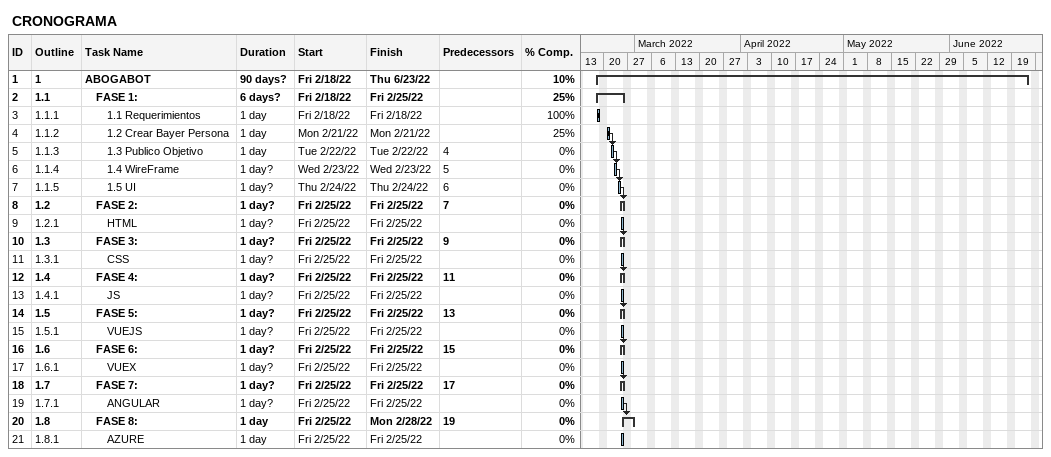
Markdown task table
CRONOGRAMA

| ID | WBS | Task | Duration | Start | Finish | Predecessors | % complete |
|---|---|---|---|---|---|---|---|
| 1 | 1 | **ABOGABOT** | 90d? | 2022-02-18 | 2022-06-23 |  | 10 |
| 2 | 1.1 | **FASE 1:** | 6d? | 2022-02-18 | 2022-02-25 |  | 25 |
| 3 | 1.1.1 | 1.1 Requerimientos | 1d | 2022-02-18 | 2022-02-18 |  | 100 |
| 4 | 1.1.2 | 1.2 Crear Bayer Persona | 1d | 2022-02-21 | 2022-02-21 |  | 25 |
| 5 | 1.1.3 | 1.3 Publico Objetivo | 1d | 2022-02-22 | 2022-02-22 | 4 | 0 |
| 6 | 1.1.4 | 1.4 WireFrame | 1d? | 2022-02-23 | 2022-02-23 | 5 | 0 |
| 7 | 1.1.5 | 1.5 UI | 1d? | 2022-02-24 | 2022-02-24 | 6 | 0 |
| 8 | 1.2 | **FASE 2:** | 1d? | 2022-02-25 | 2022-02-25 | 7 | 0 |
| 9 | 1.2.1 | HTML | 1d? | 2022-02-25 | 2022-02-25 |  | 0 |
| 10 | 1.3 | **FASE 3:** | 1d? | 2022-02-25 | 2022-02-25 | 9 | 0 |
| 11 | 1.3.1 | CSS | 1d? | 2022-02-25 | 2022-02-25 |  | 0 |
| 12 | 1.4 | **FASE 4:** | 1d? | 2022-02-25 | 2022-02-25 | 11 | 0 |
| 13 | 1.4.1 | JS | 1d? | 2022-02-25 | 2022-02-25 |  | 0 |
| 14 | 1.5 | **FASE 5:** | 1d? | 2022-02-25 | 2022-02-25 | 13 | 0 |
| 15 | 1.5.1 | VUEJS | 1d? | 2022-02-25 | 2022-02-25 |  | 0 |
| 16 | 1.6 | **FASE 6:** | 1d? | 2022-02-25 | 2022-02-25 | 15 | 0 |
| 17 | 1.6.1 | VUEX | 1d? | 2022-02-25 | 2022-02-25 |  | 0 |
| 18 | 1.7 | **FASE 7:** | 1d? | 2022-02-25 | 2022-02-25 | 17 | 0 |
| 19 | 1.7.1 | ANGULAR | 1d? | 2022-02-25 | 2022-02-25 |  | 0 |
| 20 | 1.8 | **FASE 8:** | 1d | 2022-02-25 | 2022-02-28 | 19 | 0 |
| 21 | 1.8.1 | AZURE | 1d | 2022-02-25 | 2022-02-25 |  | 0 |
